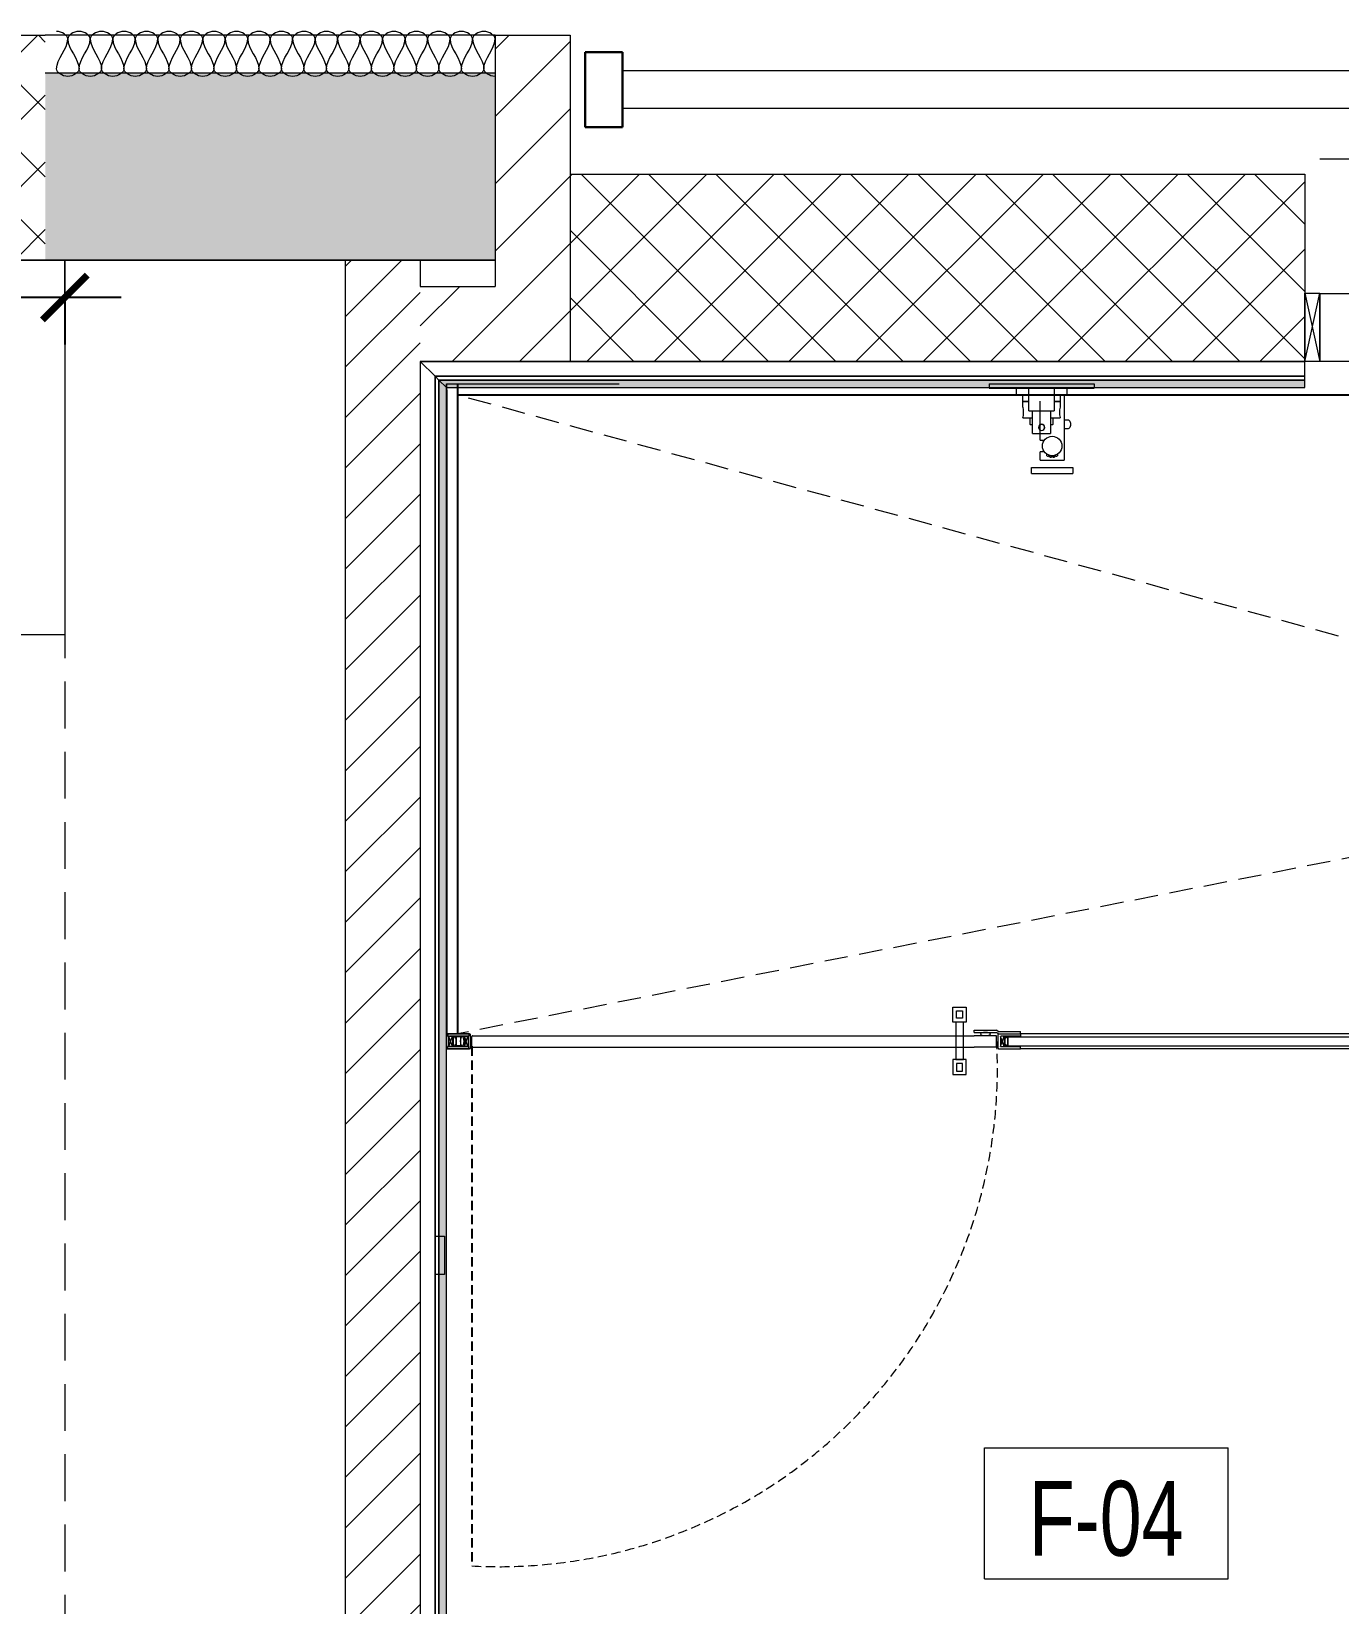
# Model space of a CAD drawing. Header units: millimetres. Extents: x -18512 to 101824, y -95768 to 52898.
# Drawn here: x 59490 to 61233, y -52415 to -50317 of the extents above; entities that cross this region are included whole.
import ezdxf

# ---------------------------------------------------------------- set-up
doc = ezdxf.new("R2010")
doc.units = ezdxf.units.MM
doc.header["$LTSCALE"] = 25
doc.header["$PDMODE"] = 3
doc.linetypes.add('DASHED', pattern=[0.75, 0.5, -0.25])
doc.linetypes.add('HIDDEN', pattern=[0.375, 0.25, -0.125])
doc.layers.get('0').update_dxf_attribs({"color": 254, "lineweight": 0})
doc.layers.get('Defpoints').update_dxf_attribs({"lineweight": 0})
for name, color, linetype, lineweight in [('027 Sanitry Ware', 1, 'Continuous', 0), ('_FW_FUR_FIXED', 62, 'Continuous', 0), ('_FW_FUR_LOOSE', 132, 'Continuous', 0), ('A-AREA-IDEN', 2, 'Continuous', 9), ('A-DETL-INSL', 8, 'Continuous', 9), ('A-GLAZ', 6, 'Continuous', 9), ('A-GLAZ-CWMG', 51, 'Continuous', 9), ('A-WOODEN DOOR FRAM', 9, 'Continuous', 9), ('A200-1 Fine Outline', 8, 'Continuous', 9), ('A300-2 Openings', 4, 'Continuous', 15), ('I-FLR-TILE', 253, 'Continuous', 9), ('I-WALL', 2, 'Continuous', 9), ('S-COLS', 6, 'Continuous', 9), ('X2$0$I-WALL', 2, 'Continuous', 18)]:
    doc.layers.add(name, color=color, linetype=linetype, lineweight=lineweight)
for name, color, linetype in [('1_Wall finish', 2, 'Continuous'), ('4_Sanitaryware', 1, 'Continuous'), ('AR WALL HATCH', 8, 'Continuous'), ('Detail - interior', 9, 'Continuous'), ('HAT', 8, 'Continuous')]:
    doc.layers.add(name, color=color, linetype=linetype)
doc.styles.add('Arial Narrow_4', font='fi_9001f.ttf', dxfattribs={"width": 0.75, "height": 147.492401})
doc.styles.add('FW_Calibri', font='calibri.ttf')
doc.dimstyles.new('1-50', dxfattribs={"dimscale": 50, "dimtxt": 2, "dimasz": 1.2, "dimexe": 1.25, "dimexo": 0.625, "dimtad": 1, "dimdec": 0, "dimtxsty": 'FW_Calibri', "dimblk": 'ARCHTICK', "dimcen": 2.5, "dimdle": 1.5, "dimadec": 0, "dimazin": 0, "dimtfac": 1, "dimtdec": 0, "dimtmove": 0, "dimatfit": 3, "dimfxl": 6, "dimfxlon": 1, "dimarcsym": 0})
pattern_1 = [(37.5, (59229.075, -102497.3092), (-0.16000313, 4.89413237), [0, -3.8608, 0, -4.318, 0, -4.1275]), (7.5, (59229.075, -102497.309), (4.4952328, 7.168251), [0, -2.0828, 0, -3.4798, 0, -1.3335]), (327.5, (59225.951, -102497.3092), (7.9099237, 0.01437185), [0, -1.27, 0, -4.572, 0, -5.969]), (317.5, (59225.951, -102497.309), (7.6355645, 2.2292932), [0, -0.635, 0, -2.9972, 0, -3.429])]
pattern_2 = [(45, (59229.075, -102497.31), (-44.90128, 44.90128), []), (135, (59229.075, -102497.31), (-44.90128, -44.90128), [])]
pattern_3 = [(45, (59229.075, -102497.31), (-44.90128, 44.90128), [])]

# ---------------------------------------------------------------- blocks, each defined once
blk = doc.blocks.new('FGTH')
at = {"layer": '027 Sanitry Ware', "linetype": 'Continuous'}
for p, q in [((30542.7, 8929.3), (30542.7, 8789.3)), ((30542.7, 8929.3), (30548.7, 8929.3)), ((30548.7, 8929.3), (30548.7, 8789.3)), ((30557.7, 8892.8), (30548.7, 8892.8)), ((30578.7, 8876.3), (30548.7, 8876.3)), ((30557.7, 8876.3), (30557.7, 8892.8)), ((30565.7, 8884.3), (30557.7, 8884.3)), ((30565.7, 8884.3), (30565.7, 8876.3)), ((30566.2, 8882.3), (30565.7, 8882.3)), ((30566.2, 8884.3), (30566.2, 8876.3)), ((30573.9, 8884.3), (30566.2, 8884.3)), ((30578.7, 8876.3), (30578.7, 8842.3)), ((30588.2, 8884.3), (30587.5, 8884.3)), ((30588.2, 8884.3), (30588.2, 8871.3)), ((30578.9, 8868.3), (30578.7, 8868.3)), ((30578.9, 8871.3), (30578.9, 8847.3)), ((30608.9, 8871.3), (30578.9, 8871.3)), ((30596.8, 8874.3), (30588.2, 8874.3)), ((30596.8, 8874.3), (30596.8, 8871.3)), ((30597.3, 8871.3), (30597.3, 8873.9)), ((30608.9, 8871.3), (30608.9, 8847.3)), ((30548.7, 8842.3), (30578.7, 8842.3)), ((30557.7, 8825.8), (30557.7, 8842.3)), ((30557.7, 8834.3), (30565.7, 8834.3)), ((30565.7, 8842.3), (30565.7, 8834.3)), ((30565.7, 8836.3), (30566.2, 8836.3)), ((30566.2, 8842.3), (30566.2, 8834.3)), ((30566.2, 8834.3), (30573.9, 8834.3)), ((30578.7, 8850.3), (30578.9, 8850.3)), ((30578.9, 8847.3), (30608.9, 8847.3)), ((30587.5, 8834.3), (30588.2, 8834.3)), ((30588.2, 8847.3), (30588.2, 8834.3)), ((30588.2, 8844.3), (30596.8, 8844.3)), ((30596.8, 8847.3), (30596.8, 8844.3)), ((30597.3, 8844.7), (30597.3, 8847.3)), ((30548.7, 8825.8), (30557.7, 8825.8)), ((30542.7, 8789.3), (30548.7, 8789.3))]:
    blk.add_line(p, q, dxfattribs=at)
for radius in [4.15, 4]:
    blk.add_circle((30600.9, 8859.3), radius, dxfattribs=at)
for centre, radius, start, end in [((30580.7, 8919.5), 35.8, 259.0897, 280.9103), ((30596.8, 8873.8), 0.5, 14.8036, 90), ((30541.9, 8859.3), 57.3, 12.0993, 14.8036), ((30580.7, 8799.1), 35.8, 79.0897, 100.9103), ((30596.8, 8844.8), 0.5, 270, 345.1964), ((30541.9, 8859.3), 57.3, 345.1964, 347.9007)]:
    blk.add_arc(centre, radius, start, end, dxfattribs=at)
blk = doc.blocks.new('Aluminum_Exterior_Window_-_1_wide_x_2_high_3888 - NAGA- GW01-9144456-FIRST FLOOR PLAN')
at = {"layer": 'A-GLAZ', "lineweight": 9}
for p, q in [((-1331.6, 72.8), (-1371.6, 72.8)), ((-1371.6, 72.8), (-1371.6, -18)), ((-1291.6, 72.8), (-1331.6, 72.8)), ((-1331.6, 72.8), (-1331.6, 32.8)), ((-1331.6, -18), (-1331.6, 72.8)), ((-1291.6, 32.8), (-1291.6, 72.8)), ((-851.6, 72.8), (-1291.6, 72.8)), ((-851.6, 72.8), (-851.6, 32.8)), ((-811.6, 72.8), (-851.6, 72.8)), ((-811.6, 32.8), (-811.6, 72.8)), ((-771.6, 72.8), (-811.6, 72.8)), ((-811.6, 72.8), (-811.6, -18)), ((-771.6, -18), (-771.6, 72.8)), ((-851.6, 57), (-1291.6, 57)), ((-1291.6, 57), (-1291.6, 47)), ((-1291.6, 47), (-851.6, 47)), ((-851.6, 47), (-851.6, 57)), ((-1331.6, 32.8), (-1291.6, 32.8)), ((-811.6, 22), (-1331.6, 22)), ((-1291.6, 32.8), (-851.6, 32.8)), ((-851.6, 32.8), (-811.6, 32.8)), ((-1371.6, -18), (-1331.6, -18)), ((-1331.6, -18), (-1331.6, -27.2)), ((-811.6, -18), (-771.6, -18)), ((-811.6, -27.2), (-811.6, -18)), ((-1331.6, -27.2), (-811.6, -27.2))]:
    blk.add_line(p, q, dxfattribs=at)
blk = doc.blocks.new('Rectangular Mullion - 50 x 100mm WOOD-6611278-FIRST FLOOR PLAN')
at = {"layer": 'A-GLAZ-CWMG', "lineweight": 30}
for p, q in [((-50, 50), (0, 50)), ((-50, -50), (-50, 50)), ((0, 50), (0, -50)), ((0, -50), (-50, -50))]:
    blk.add_line(p, q, dxfattribs=at)
blk = doc.blocks.new('Rectangular Mullion - 50 x 50 wood-8689807-FIRST FLOOR PLAN')
at = {"layer": 'A-GLAZ-CWMG'}
for p, q in [((1049.1, -23991.7), (2529.1, -23991.7)), ((2529.1, -24041.7), (1049.1, -24041.7))]:
    blk.add_line(p, q, dxfattribs=at)
blk = doc.blocks.new('M_NAGA Room Tag - Room Tag-1756429-FIRST FLOOR PLAN')
at = {"layer": 'A-AREA-IDEN'}
for p, q in [((-3.25, 1.75), (-3.25, -1.75)), ((-3.25, 1.75), (3.25, 1.75)), ((3.25, 1.75), (3.25, -1.75)), ((-3.25, -1.75), (3.25, -1.75))]:
    blk.add_line(p, q, dxfattribs=at)
blk = doc.blocks.new('_ArchTick')
at = {"color": 0, "linetype": 'ByBlock', "const_width": 0.15}
blk.add_lwpolyline([(-0.5, -0.5), (0.5, 0.5)], dxfattribs=at)
blk = doc.blocks.new('*D454')
at = {"layer": 'Defpoints', "color": 0, "transparency": 16777216}
for p in [(59008.1, -50672.4), (59534.2, -50672.4), (59534.2, -50672.4)]:
    blk.add_point(p, dxfattribs=at)
at = {"layer": 'I-WALL', "color": 0, "lineweight": -2, "transparency": 16777216}
for p, q in [((58933.1, -50672.4), (59127.2, -50672.4)), ((59008.1, -50672.4), (59008.1, -50734.9)), ((59609.2, -50672.4), (59415.2, -50672.4)), ((59534.2, -50672.4), (59534.2, -50734.9))]:
    blk.add_line(p, q, dxfattribs=at)
at = {"layer": 'I-WALL', "color": 0, "lineweight": -2, "transparency": 16777216, "xscale": 59.99999999999995, "yscale": 59.99999999999995, "zscale": 59.99999999999995, "rotation": 180}
blk.add_blockref('_ArchTick', (59008.1, -50672.4), dxfattribs=at)
at = {"layer": 'I-WALL', "color": 0, "lineweight": -2, "transparency": 16777216, "xscale": 59.99999999999995, "yscale": 59.99999999999995, "zscale": 59.99999999999995}
blk.add_blockref('_ArchTick', (59534.2, -50672.4), dxfattribs=at)
at = {"layer": 'I-WALL', "color": 0, "transparency": 16777216, "insert": (59271.2, -50672.4), "char_height": 100, "attachment_point": 5, "style": 'FW_Calibri'}
blk.add_mtext('526', dxfattribs=at)

msp = doc.modelspace()

# ---------------------------------------------------------------- hatches: boundary and pattern name
at = {"layer": 'AR WALL HATCH', "lineweight": 5}
h = msp.add_hatch(dxfattribs=at)
h.set_pattern_fill('ANSI37', color=256, scale=20, style=0)
h.set_pattern_definition(pattern_2)
h.paths.add_polyline_path([(59508.1, -50322.4), (59508.1, -50358.7), (59508.1, -50372.4), (59508.1, -50622.4), (56268.1, -50622.4), (56268.1, -50372.4), (56268.1, -50352.4), (56268.1, -50322.4), (59505.4, -50322.4)])
h = msp.add_hatch(dxfattribs=at)
h.set_pattern_fill('ANSI31', color=256, scale=20, style=0)
h.set_pattern_definition(pattern_3)
h.paths.add_polyline_path([(60208.1, -50322.4), (60208.1, -50757.6), (60108.1, -50757.6), (60108.1, -50322.4), (60129.1, -50322.4)], flags=0)
h = msp.add_hatch(dxfattribs=at)
h.set_pattern_fill('ANSI37', color=256, scale=20, style=0)
h.set_pattern_definition(pattern_2)
h.paths.add_polyline_path([(61828.1, -50757.6), (61828.1, -50507.6), (61928.1, -50507.6), (61928.1, -50622.4), (62282.4, -50622.4), (62282.4, -50757.6), (62199.5, -50757.6), (62150.9, -50757.6)])
h.paths.add_polyline_path([(61188.1, -50507.6), (61188.1, -50757.6), (60208.1, -50757.6), (60208.1, -50507.6)])
h = msp.add_hatch(dxfattribs=at)
h.set_pattern_fill('ANSI31', color=256, scale=15, style=0)
h.set_pattern_definition([(45, (59229.075, -102497.31), (-33.67596, 33.67596), [])])
h.paths.add_polyline_path([(59908.1, -50622.4), (60008.1, -50622.4), (60008.1, -53597.4), (59908.1, -53597.4), (59908.1, -50642.4)], flags=0)
at = {"layer": 'HAT'}
h = msp.add_hatch(dxfattribs=at)
h.set_pattern_fill('AR-SAND', color=256, scale=0.1, style=0)
h.set_pattern_definition(pattern_1)
h.paths.add_polyline_path([(61188.1, -50782.6), (60033.1, -50782.6), (60043.1, -50792.6), (61188.1, -50792.6)])
h = msp.add_hatch(dxfattribs=at)
h.set_pattern_fill('AR-SAND', color=256, scale=0.1, style=0)
h.set_pattern_definition(pattern_1)
h.paths.add_polyline_path([(60033.1, -50782.6), (60033.1, -53472.4), (60043.1, -53462.4), (60043.1, -50792.6)])
at = {"layer": 'I-WALL'}
h = msp.add_hatch(dxfattribs=at)
h.set_pattern_fill('ANSI31', color=256, scale=20, style=0)
h.set_pattern_definition(pattern_3)
h.paths.add_polyline_path([(60108.1, -50657.6), (60108.1, -50757.6), (60008.1, -50757.6), (60008.1, -50657.6), (60028.1, -50657.6)], flags=0)
at = {"layer": 'S-COLS'}
msp.add_hatch(color=252, dxfattribs=at).paths.add_polyline_path([(60108.1, -50372.4), (60108.1, -50622.4), (59508.1, -50622.4), (59508.1, -50372.4), (59641, -50372.4)], flags=0)

# ---------------------------------------------------------------- linework, layer by layer
at = {"color": 252, "lineweight": 5}
for p, q in [((60028.1, -51925.2), (60040.8, -51925.2)), ((60040.8, -51925.2), (60040.8, -51976)), ((60040.8, -51976), (60028.1, -51976))]:
    msp.add_line(p, q, dxfattribs=at)
at = {"layer": '027 Sanitry Ware', "linetype": 'Continuous'}
for p, q in [((60835.2, -50862.9, 0), (60835.2, -50810.6, 0)), ((60867.2, -50802.6, 0), (60867.2, -50889.6, 0)), ((60867.2, -50835.6, 0), (60872.6, -50835.6, 0)), ((60872.6, -50847.6, 0), (60867.2, -50847.6, 0)), ((60835.2, -50862.9, 0), (60840.8, -50862.9, 0)), ((60840.8, -50878.4, 0), (60835.2, -50878.4, 0)), ((60835.2, -50889.6, 0), (60835.2, -50878.4, 0)), ((60835.2, -50889.6, 0), (60867.2, -50889.6, 0)), ((60844, -50883.6, 0), (60844, -50881.4, 0)), ((60846.5, -50882.7, 0), (60846.5, -50884.6, 0)), ((60848, -50885.1, 0), (60848, -50883.2, 0)), ((60850.5, -50883.6, 0), (60850.5, -50885.4, 0)), ((60850.8, -50883.6, 0), (60850.8, -50883.7, 0)), ((60850.9, -50883.6, 0), (60850.8, -50883.6, 0)), ((60850.8, -50883.7, 0), (60850.8, -50883.6, 0)), ((60850.8, -50883.7, 0), (60850.8, -50883.7, 0)), ((60850.9, -50883.6, 0), (60850.9, -50883.7, 0)), ((60851.3, -50883.7, 0), (60850.9, -50883.7, 0)), ((60851.1, -50883.7, 0), (60851, -50883.7, 0)), ((60851.3, -50883.6, 0), (60851.3, -50883.7, 0)), ((60852, -50885.4, 0), (60852, -50883.6, 0)), ((60852.8, -50883.6, 0), (60852.4, -50883.6, 0)), ((60854.5, -50883.2, 0), (60854.5, -50885.1, 0)), ((60854.5, -50883.2, 0), (60854.5, -50883.3, 0)), ((60856, -50884.6, 0), (60856, -50882.7, 0)), ((60858.5, -50881.4, 0), (60858.5, -50883.6, 0)), ((60823.7, -50899.3, 0), (60878.7, -50899.3, 0)), ((60823.7, -50907.3, 0), (60823.7, -50899.3, 0)), ((60823.7, -50907.3, 0), (60878.7, -50907.3, 0)), ((60878.7, -50899.3, 0), (60878.7, -50907.3, 0))]:
    msp.add_line(p, q, dxfattribs=at)
at = {"layer": '027 Sanitry Ware'}
for p, q in [((60718.6, -51619.5, 0), (60736.6, -51619.5, 0)), ((60718.6, -51639.3, 0), (60718.6, -51619.5, 0)), ((60736.6, -51619.5, 0), (60736.6, -51639.3, 0))]:
    msp.add_line(p, q, dxfattribs=at)
at = {"layer": '027 Sanitry Ware', "lineweight": 0}
for p, q in [((60723.7, -51624.5, 0), (60731.6, -51624.5, 0)), ((60723.7, -51634.2, 0), (60723.7, -51624.5, 0)), ((60731.6, -51624.5, 0), (60731.6, -51634.2, 0)), ((60736.6, -51639.3, 0), (60718.6, -51639.3, 0)), ((60732.9, -51639.3, 0), (60722.8, -51639.3, 0)), ((60722.8, -51639.3, 0), (60722.8, -51689.1, 0)), ((60731.6, -51634.2, 0), (60723.7, -51634.2, 0)), ((60732.9, -51689.1, 0), (60732.9, -51639.3, 0)), ((60736.6, -51689.1, 0), (60718.6, -51689.1, 0)), ((60718.6, -51689.1, 0), (60718.6, -51709.5, 0)), ((60722.8, -51689.1, 0), (60732.9, -51689.1, 0)), ((60736.6, -51709.5, 0), (60736.6, -51689.1, 0)), ((60718.6, -51709.5, 0), (60736.6, -51709.5, 0)), ((60731.6, -51694.7, 0), (60723.7, -51694.7, 0)), ((60723.7, -51694.7, 0), (60723.7, -51704.8, 0)), ((60723.7, -51704.8, 0), (60731.6, -51704.8, 0)), ((60731.6, -51704.8, 0), (60731.6, -51694.7, 0))]:
    msp.add_line(p, q, dxfattribs=at)
at = {"layer": '027 Sanitry Ware', "linetype": 'Continuous'}
msp.add_circle((60851.2, -50870.6, 0), 13, dxfattribs=at)
for centre, radius, start, end in [((60852, -50865.9, 0), 19.5, 245.5679, 253.4324), ((60844.2, -50883.6, 0), 0.2, 180.0716, 241.6211), ((60851.2, -50870.6, 0), 15, 241.5547, 250.4598), ((60846.3, -50884.6, 0), 0.2, 250.4603, 360), ((60851.2, -50870.6, 0), 13, 248.6412, 255.5759), ((60848.2, -50885.1, 0), 0.2, 180.0285, 258.1364), ((60851.2, -50870.6, 0), 15, 258.1082, 266.3197), ((60850.3, -50885.4, 0), 0.2, 266.3197, 360), ((60852.2, -50885.4, 0), 0.2, 179.0022, 273.6804), ((60851.2, -50870.6, 0), 15, 273.6808, 281.893), ((60854.3, -50885.1, 0), 0.2, 281.9871, 359.946), ((60850.4, -50865.9, 0), 19.5, 286.5677, 294.4318), ((60856.2, -50884.6, 0), 0.195, 178.2807, 280.906), ((60851.2, -50870.6, 0), 15, 289.5399, 298.4437), ((60858.3, -50883.6, 0), 0.186, 307.9729, 1.4991)]:
    msp.add_arc(centre, radius, start, end, dxfattribs=at)
at = {"layer": '027 Sanitry Ware', "linetype": 'Continuous', "extrusion": (0, 0, -1)}
msp.add_ellipse((60872.6, -50841.6, 0), major_axis=(0, 6), ratio=0.5, start_param=0, end_param=3.141593, dxfattribs=at)
at = {"layer": '027 Sanitry Ware', "linetype": 'Continuous'}
for points, degree in [([(60847.9, -50883.2, 0), (60847.9, -50883.2, 0), (60847.9, -50883.2, 0), (60847.9, -50883.2, 0)], 3), ([(60852, -50883.6, 0), (60851.6, -50883.7, 0), (60851.3, -50883.7, 0)], 2), ([(60856, -50882.8, 0), (60855.1, -50883.1, 0), (60854.1, -50883.3, 0)], 2)]:
    msp.add_open_spline(points, degree=degree, dxfattribs=at)
for points, knots in [([(60849.3, -50885.3, 0), (60849.2, -50885.3, 0), (60849.1, -50885.3, 0), (60849, -50885.3, 0), (60848.9, -50885.2, 0), (60848.8, -50885.2, 0), (60848.6, -50885.2, 0), (60848.5, -50885.2, 0), (60848.4, -50885.2, 0), (60848.3, -50885.2, 0), (60848.2, -50885.1, 0), (60848.1, -50885.1, 0), (60848.1, -50885.1, 0), (60848, -50885.1, 0), (60848, -50885.1, 0), (60848, -50885.1, 0), (60848, -50885.1, 0), (60848, -50885.1, 0), (60848, -50885.1, 0)], [0, 0, 0, 0, 0.0263859, 0.0263859, 0.0263859, 0.0805443, 0.0805443, 0.0805443, 0.1351276, 0.1351276, 0.1351276, 0.1895916, 0.1895916, 0.1895916, 0.2432269, 0.2432269, 0.2432269, 0.253724, 0.253724, 0.253724, 0.253724]), ([(60850.5, -50885.4, 0), (60850.5, -50885.4, 0), (60850.5, -50885.4, 0), (60850.5, -50885.4, 0), (60850.5, -50885.4, 0), (60850.4, -50885.4, 0), (60850.4, -50885.4, 0), (60850.3, -50885.4, 0), (60850.3, -50885.4, 0), (60850.2, -50885.4, 0), (60850.1, -50885.4, 0), (60850, -50885.4, 0), (60849.9, -50885.3, 0), (60849.7, -50885.3, 0), (60849.6, -50885.3, 0), (60849.5, -50885.3, 0), (60849.4, -50885.3, 0), (60849.3, -50885.3, 0), (60849.3, -50885.3, 0)], [0.7539405, 0.7539405, 0.7539405, 0.7539405, 0.7594173, 0.7594173, 0.7594173, 0.8128391, 0.8128391, 0.8128391, 0.8662498, 0.8662498, 0.8662498, 0.9196423, 0.9196423, 0.9196423, 0.9730805, 0.9730805, 0.9730805, 1, 1, 1, 1]), ([(60853.2, -50885.3, 0), (60853.2, -50885.3, 0), (60853.1, -50885.3, 0), (60853.1, -50885.3, 0), (60853, -50885.3, 0), (60852.8, -50885.3, 0), (60852.7, -50885.3, 0), (60852.6, -50885.3, 0), (60852.4, -50885.4, 0), (60852.3, -50885.4, 0), (60852.2, -50885.4, 0), (60852.2, -50885.4, 0), (60852.1, -50885.4, 0), (60852, -50885.4, 0), (60852, -50885.4, 0), (60852, -50885.4, 0), (60852, -50885.4, 0), (60852, -50885.4, 0), (60852, -50885.4, 0)], [0, 0, 0, 0, 0.0120906, 0.0120906, 0.0120906, 0.0665081, 0.0665081, 0.0665081, 0.120446, 0.120446, 0.120446, 0.1740239, 0.1740239, 0.1740239, 0.2274634, 0.2274634, 0.2274634, 0.2460592, 0.2460592, 0.2460592, 0.2460592]), ([(60854.5, -50885.1, 0), (60854.5, -50885.1, 0), (60854.5, -50885.1, 0), (60854.4, -50885.1, 0), (60854.4, -50885.1, 0), (60854.3, -50885.1, 0), (60854.2, -50885.1, 0), (60854.1, -50885.2, 0), (60854, -50885.2, 0), (60853.9, -50885.2, 0), (60853.8, -50885.2, 0), (60853.7, -50885.2, 0), (60853.5, -50885.2, 0), (60853.4, -50885.3, 0), (60853.3, -50885.3, 0), (60853.2, -50885.3, 0)], [0.7463446, 0.7463446, 0.7463446, 0.7463446, 0.7981014, 0.7981014, 0.7981014, 0.8505191, 0.8505191, 0.8505191, 0.9036629, 0.9036629, 0.9036629, 0.9577692, 0.9577692, 0.9577692, 1, 1, 1, 1])]:
    msp.add_open_spline(points, degree=3, knots=knots, dxfattribs=at)
at = {"layer": '1_Wall finish'}
for p, q in [((60058.2, -50787.6, 0), (60058.2, -51655.1, 0)), ((60043.1, -50795.6, 0), (60043.2, -51655.1, 0))]:
    msp.add_line(p, q, dxfattribs=at)
at = {"layer": '1_Wall finish', "color": 2}
msp.add_line((61865.9, -50802.6, 0), (60058.2, -50802.6, 0), dxfattribs=at)
at = {"layer": '4_Sanitaryware', "color": 1, "linetype": 'HIDDEN', "lineweight": 0, "ltscale": 5, "elevation": 0}
for points in [[(61866, -51297.6), (60058.2, -50802.6)], [(61866, -51297.6), (60058.1, -51655.1)]]:
    msp.add_lwpolyline(points, dxfattribs=at)
at = {"layer": '_FW_FUR_FIXED', "color": 9, "linetype": 'DASHED', "ltscale": 5}
msp.add_lwpolyline([(56542.1, -50622.4), (59534.2, -50622.4), (59534.2, -53222.4), (56542.1, -53222.4)], close=True, dxfattribs=at)
at = {"layer": '_FW_FUR_LOOSE'}
for points in [[(59534.2, -50672.4), (59534.2, -50622.4), (56542.1, -50622.4), (56542.1, -50672.4)], [(59008.1, -51122.4), (59008.1, -50672.4), (59534.2, -50672.4), (59534.2, -51122.4)]]:
    msp.add_lwpolyline(points, close=True, dxfattribs=at)
at = {"layer": 'A-DETL-INSL', "color": 1}
msp.add_lwpolyline([(60108.1, -50322.4), (59508.1, -50322.4)], dxfattribs=at)
at = {"layer": 'A-DETL-INSL'}
for points in [[(59538.1, -50327.4), (59538.1, -50322.6), (59530.2, -50317.4), (59523.1, -50317.4)], [(59523.1, -50367.4), (59523.1, -50353.6), (59538.1, -50341.1), (59538.1, -50327.4)], [(59568.1, -50327.4), (59568.1, -50322.6), (59553.1, -50312.1), (59538.1, -50322.6), (59538.1, -50327.4)], [(59538.1, -50327.4), (59538.1, -50341.1), (59553.1, -50353.6), (59553.1, -50367.4)], [(59553.1, -50367.4), (59553.1, -50353.6), (59568.1, -50341.1), (59568.1, -50327.4)], [(59598.1, -50327.4), (59598.1, -50322.6), (59583.1, -50312.1), (59568.1, -50322.6), (59568.1, -50327.4)], [(59568.1, -50327.4), (59568.1, -50341.1), (59583.1, -50353.6), (59583.1, -50367.4)], [(59583.1, -50367.4), (59583.1, -50353.6), (59598.1, -50341.1), (59598.1, -50327.4)], [(59628.1, -50327.4), (59628.1, -50322.6), (59613.1, -50312.1), (59598.1, -50322.6), (59598.1, -50327.4)], [(59598.1, -50327.4), (59598.1, -50341.1), (59613.1, -50353.6), (59613.1, -50367.4)], [(59613.1, -50367.4), (59613.1, -50353.6), (59628.1, -50341.1), (59628.1, -50327.4)], [(59658.1, -50327.4), (59658.1, -50322.6), (59643.1, -50312.1), (59628.1, -50322.6), (59628.1, -50327.4)], [(59628.1, -50327.4), (59628.1, -50341.1), (59643.1, -50353.6), (59643.1, -50367.4)], [(59643.1, -50367.4), (59643.1, -50353.6), (59658.1, -50341.1), (59658.1, -50327.4)], [(59688.1, -50327.4), (59688.1, -50322.6), (59673.1, -50312.1), (59658.1, -50322.6), (59658.1, -50327.4)], [(59658.1, -50327.4), (59658.1, -50341.1), (59673.1, -50353.6), (59673.1, -50367.4)], [(59673.1, -50367.4), (59673.1, -50353.6), (59688.1, -50341.1), (59688.1, -50327.4)], [(59718.1, -50327.4), (59718.1, -50322.6), (59703.1, -50312.1), (59688.1, -50322.6), (59688.1, -50327.4)], [(59688.1, -50327.4), (59688.1, -50341.1), (59703.1, -50353.6), (59703.1, -50367.4)], [(59703.1, -50367.4), (59703.1, -50353.6), (59718.1, -50341.1), (59718.1, -50327.4)], [(59748.1, -50327.4), (59748.1, -50322.6), (59733.1, -50312.1), (59718.1, -50322.6), (59718.1, -50327.4)], [(59718.1, -50327.4), (59718.1, -50341.1), (59733.1, -50353.6), (59733.1, -50367.4)], [(59733.1, -50367.4), (59733.1, -50353.6), (59748.1, -50341.1), (59748.1, -50327.4)], [(59778.1, -50327.4), (59778.1, -50322.6), (59763.1, -50312.1), (59748.1, -50322.6), (59748.1, -50327.4)], [(59748.1, -50327.4), (59748.1, -50341.1), (59763.1, -50353.6), (59763.1, -50367.4)], [(59763.1, -50367.4), (59763.1, -50353.6), (59778.1, -50341.1), (59778.1, -50327.4)], [(59808.1, -50327.4), (59808.1, -50322.6), (59793.1, -50312.1), (59778.1, -50322.6), (59778.1, -50327.4)], [(59778.1, -50327.4), (59778.1, -50341.1), (59793.1, -50353.6), (59793.1, -50367.4)], [(59793.1, -50367.4), (59793.1, -50353.6), (59808.1, -50341.1), (59808.1, -50327.4)], [(59838.1, -50327.4), (59838.1, -50322.6), (59823.1, -50312.1), (59808.1, -50322.6), (59808.1, -50327.4)], [(59808.1, -50327.4), (59808.1, -50341.1), (59823.1, -50353.6), (59823.1, -50367.4)], [(59823.1, -50367.4), (59823.1, -50353.6), (59838.1, -50341.1), (59838.1, -50327.4)], [(59868.1, -50327.4), (59868.1, -50322.6), (59853.1, -50312.1), (59838.1, -50322.6), (59838.1, -50327.4)], [(59838.1, -50327.4), (59838.1, -50341.1), (59853.1, -50353.6), (59853.1, -50367.4)], [(59853.1, -50367.4), (59853.1, -50353.6), (59868.1, -50341.1), (59868.1, -50327.4)], [(59898.1, -50327.4), (59898.1, -50322.6), (59883.1, -50312.1), (59868.1, -50322.6), (59868.1, -50327.4)], [(59868.1, -50327.4), (59868.1, -50341.1), (59883.1, -50353.6), (59883.1, -50367.4)], [(59883.1, -50367.4), (59883.1, -50353.6), (59898.1, -50341.1), (59898.1, -50327.4)], [(59928.1, -50327.4), (59928.1, -50322.6), (59913.1, -50312.1), (59898.1, -50322.6), (59898.1, -50327.4)], [(59898.1, -50327.4), (59898.1, -50341.1), (59913.1, -50353.6), (59913.1, -50367.4)], [(59913.1, -50367.4), (59913.1, -50353.6), (59928.1, -50341.1), (59928.1, -50327.4)], [(59958.1, -50327.4), (59958.1, -50322.6), (59943.1, -50312.1), (59928.1, -50322.6), (59928.1, -50327.4)], [(59928.1, -50327.4), (59928.1, -50341.1), (59943.1, -50353.6), (59943.1, -50367.4)], [(59943.1, -50367.4), (59943.1, -50353.6), (59958.1, -50341.1), (59958.1, -50327.4)], [(59988.1, -50327.4), (59988.1, -50322.6), (59973.1, -50312.1), (59958.1, -50322.6), (59958.1, -50327.4)], [(59958.1, -50327.4), (59958.1, -50341.1), (59973.1, -50353.6), (59973.1, -50367.4)], [(59973.1, -50367.4), (59973.1, -50353.6), (59988.1, -50341.1), (59988.1, -50327.4)], [(60018.1, -50327.4), (60018.1, -50322.6), (60003.1, -50312.1), (59988.1, -50322.6), (59988.1, -50327.4)], [(59988.1, -50327.4), (59988.1, -50341.1), (60003.1, -50353.6), (60003.1, -50367.4)], [(60003.1, -50367.4), (60003.1, -50353.6), (60018.1, -50341.1), (60018.1, -50327.4)], [(60048.1, -50327.4), (60048.1, -50322.6), (60033.1, -50312.1), (60018.1, -50322.6), (60018.1, -50327.4)], [(60018.1, -50327.4), (60018.1, -50341.1), (60033.1, -50353.6), (60033.1, -50367.4)], [(60033.1, -50367.4), (60033.1, -50353.6), (60048.1, -50341.1), (60048.1, -50327.4)], [(60078.1, -50327.4), (60078.1, -50322.6), (60063.1, -50312.1), (60048.1, -50322.6), (60048.1, -50327.4)], [(60048.1, -50327.4), (60048.1, -50341.1), (60063.1, -50353.6), (60063.1, -50367.4)], [(60063.1, -50367.4), (60063.1, -50353.6), (60078.1, -50341.1), (60078.1, -50327.4)], [(60108.1, -50327.4), (60108.1, -50322.6), (60093.1, -50312.1), (60078.1, -50322.6), (60078.1, -50327.4)], [(60078.1, -50327.4), (60078.1, -50341.1), (60093.1, -50353.6), (60093.1, -50367.4)], [(60093.1, -50367.4), (60093.1, -50353.6), (60108.1, -50341.1), (60108.1, -50327.4)], [(59553.1, -50367.4), (59553.1, -50372.1), (59538.1, -50382.6), (59523.1, -50372.1), (59523.1, -50367.4)], [(59583.1, -50367.4), (59583.1, -50372.1), (59568.1, -50382.6), (59553.1, -50372.1), (59553.1, -50367.4)], [(59613.1, -50367.4), (59613.1, -50372.1), (59598.1, -50382.6), (59583.1, -50372.1), (59583.1, -50367.4)], [(59643.1, -50367.4), (59643.1, -50372.1), (59628.1, -50382.6), (59613.1, -50372.1), (59613.1, -50367.4)], [(59673.1, -50367.4), (59673.1, -50372.1), (59658.1, -50382.6), (59643.1, -50372.1), (59643.1, -50367.4)], [(59703.1, -50367.4), (59703.1, -50372.1), (59688.1, -50382.6), (59673.1, -50372.1), (59673.1, -50367.4)], [(59733.1, -50367.4), (59733.1, -50372.1), (59718.1, -50382.6), (59703.1, -50372.1), (59703.1, -50367.4)], [(59763.1, -50367.4), (59763.1, -50372.1), (59748.1, -50382.6), (59733.1, -50372.1), (59733.1, -50367.4)], [(59793.1, -50367.4), (59793.1, -50372.1), (59778.1, -50382.6), (59763.1, -50372.1), (59763.1, -50367.4)], [(59823.1, -50367.4), (59823.1, -50372.1), (59808.1, -50382.6), (59793.1, -50372.1), (59793.1, -50367.4)], [(59853.1, -50367.4), (59853.1, -50372.1), (59838.1, -50382.6), (59823.1, -50372.1), (59823.1, -50367.4)], [(59883.1, -50367.4), (59883.1, -50372.1), (59868.1, -50382.6), (59853.1, -50372.1), (59853.1, -50367.4)], [(59913.1, -50367.4), (59913.1, -50372.1), (59898.1, -50382.6), (59883.1, -50372.1), (59883.1, -50367.4)], [(59943.1, -50367.4), (59943.1, -50372.1), (59928.1, -50382.6), (59913.1, -50372.1), (59913.1, -50367.4)], [(59973.1, -50367.4), (59973.1, -50372.1), (59958.1, -50382.6), (59943.1, -50372.1), (59943.1, -50367.4)], [(60003.1, -50367.4), (60003.1, -50372.1), (59988.1, -50382.6), (59973.1, -50372.1), (59973.1, -50367.4)], [(60033.1, -50367.4), (60033.1, -50372.1), (60018.1, -50382.6), (60003.1, -50372.1), (60003.1, -50367.4)], [(60063.1, -50367.4), (60063.1, -50372.1), (60048.1, -50382.6), (60033.1, -50372.1), (60033.1, -50367.4)], [(60093.1, -50367.4), (60093.1, -50372.1), (60078.1, -50382.6), (60063.1, -50372.1), (60063.1, -50367.4)], [(60108.1, -50377.4), (60100.6, -50377.4), (60093.1, -50372.1), (60093.1, -50367.4)]]:
    msp.add_open_spline(points, degree=3, dxfattribs=at)
at = {"layer": 'A-WOODEN DOOR FRAM', "color": 252}
msp.add_lwpolyline([(61208.1, -50757.6), (61188.1, -50757.6), (61188.1, -50666.8), (61208.1, -50666.8)], close=True, dxfattribs=at)
for points in [[(61188.1, -50757.6), (61208.1, -50666.8)], [(61188.1, -50666.8), (61208.1, -50757.6)]]:
    msp.add_lwpolyline(points, dxfattribs=at)
at = {"layer": 'A200-1 Fine Outline', "lineweight": 0}
for p, q in [((60073.1, -51655.1, 0), (60045.2, -51655.1, 0)), ((61835.9, -51655.1, 0), (60809.2, -51655.1, 0)), ((60073.1, -51675.1, 0), (60045.2, -51675.1, 0)), ((61835.9, -51675.1, 0), (60809.2, -51675.1, 0))]:
    msp.add_line(p, q, dxfattribs=at)
at = {"layer": 'A300-2 Openings', "color": 2, "lineweight": 0}
for p, q in [((60747.2, -51650.1, 0), (60777.2, -51650.1, 0)), ((60747.2, -51653.1, 0), (60747.2, -51650.1, 0)), ((60779.2, -51652.1, 0), (60777.2, -51650.1, 0)), ((60043.1, -51655.1, 0), (60073.1, -51655.1, 0)), ((60043.1, -51674.1, 0), (60043.1, -51656.1, 0)), ((60074.2, -51655.1, 0), (60045.2, -51655.1, 0)), ((60045.2, -51655.1, 0), (60045.2, -51658.1, 0)), ((60045.2, -51658.1, 0), (60071.2, -51658.1, 0)), ((60067.2, -51672.1, 0), (60045.2, -51672.1, 0)), ((60045.2, -51675.1, 0), (60045.2, -51672.1, 0)), ((60046.1, -51659.1, 0), (60046.1, -51671.1, 0)), ((60073.1, -51658.1, 0), (60047.1, -51658.1, 0)), ((60047.1, -51672.1, 0), (60051.1, -51672.1, 0)), ((60051.1, -51658.1, 0), (60051.1, -51672.1, 0)), ((60051.1, -51672.1, 0), (60073.1, -51672.1, 0)), ((60062.2, -51659.1, 0), (60056.1, -51659.1, 0)), ((60056.1, -51659.1, 0), (60056.1, -51671.1, 0)), ((60062.2, -51671.1, 0), (60056.1, -51671.1, 0)), ((60062.2, -51659.1, 0), (60062.2, -51671.1, 0)), ((60067.2, -51658.1, 0), (60067.2, -51672.1, 0)), ((60071.2, -51672.1, 0), (60067.2, -51672.1, 0)), ((60072.2, -51659.1, 0), (60072.2, -51671.1, 0)), ((60073.1, -51655.1, 0), (60073.1, -51658.1, 0)), ((60073.1, -51675.1, 0), (60073.1, -51672.1, 0)), ((60075.2, -51674.1, 0), (60075.2, -51656.1, 0)), ((60077.2, -51671.6, 0), (60077.2, -51658.6, 0)), ((60078.2, -51657.6, 0), (60107.2, -51657.6, 0)), ((60078.2, -51672.6, 0), (60107.2, -51672.6, 0)), ((60107.2, -51657.6, 0), (60747.2, -51657.6, 0)), ((60107.2, -51672.6, 0), (60747.2, -51672.6, 0)), ((60747.2, -51653.1, 0), (60777.2, -51653.1, 0)), ((60776.2, -51657.6, 0), (60747.2, -51657.6, 0)), ((60776.2, -51672.6, 0), (60747.2, -51672.6, 0)), ((60779.2, -51655.1, 0), (60777.2, -51653.1, 0)), ((60777.2, -51671.6, 0), (60777.2, -51658.6, 0)), ((60779.2, -51652.1, 0), (60809.2, -51652.1, 0)), ((60779.2, -51655.1, 0), (60809.2, -51655.1, 0)), ((60779.2, -51674.1, 0), (60779.2, -51656.1, 0)), ((60782.2, -51659.1, 0), (60782.2, -51671.1, 0)), ((60809.2, -51658.1, 0), (60783.2, -51658.1, 0)), ((60783.2, -51672.1, 0), (60787.2, -51672.1, 0)), ((60787.2, -51658.1, 0), (60787.2, -51672.1, 0)), ((60787.2, -51672.1, 0), (60809.2, -51672.1, 0)), ((60792.2, -51659.1, 0), (61852.9, -51659.1, 0)), ((60792.2, -51659.1, 0), (60792.2, -51671.1, 0)), ((60792.2, -51671.1, 0), (61852.9, -51671.1, 0)), ((60809.2, -51655.1, 0), (60809.2, -51652.1, 0)), ((60809.2, -51655.1, 0), (60809.2, -51658.1, 0)), ((60809.2, -51675.1, 0), (60809.2, -51672.1, 0)), ((60044.1, -51675.1, 0), (60073.1, -51675.1, 0)), ((60074.2, -51675.1, 0), (60045.2, -51675.1, 0)), ((60780.2, -51675.1, 0), (60809.2, -51675.1, 0))]:
    msp.add_line(p, q, dxfattribs=at)
at = {"layer": 'A300-2 Openings', "color": 1, "lineweight": 0}
for p, q in [((60046.4, -51671.8, 0), (60051.1, -51658.1, 0)), ((60051.1, -51672.1, 0), (60046.4, -51658.4, 0)), ((60071.9, -51671.8, 0), (60067.2, -51658.1, 0)), ((60067.2, -51672.1, 0), (60071.9, -51658.4, 0)), ((60782.5, -51671.8, 0), (60787.2, -51658.1, 0)), ((60787.2, -51672.1, 0), (60782.5, -51658.4, 0))]:
    msp.add_line(p, q, dxfattribs=at)
at = {"layer": 'A300-2 Openings', "color": 2, "lineweight": 0}
for centre, start, end in [((60044.1, -51656.1, 0), 90, 179.9999), ((60047.1, -51659.1, 0), 90, 180), ((60047.1, -51671.1, 0), 180, 270), ((60071.2, -51659.1, 0), 0, 90), ((60071.2, -51671.1, 0), 270, 0), ((60074.2, -51656.1, 0), 0.0001, 90), ((60078.2, -51658.6, 0), 90, 179.9999), ((60078.2, -51671.6, 0), 179.9999, 270), ((60776.2, -51658.6, 0), 0.0001, 90), ((60776.2, -51671.6, 0), 270, 0.0001), ((60780.2, -51656.1, 0), 90, 179.9999), ((60783.2, -51659.1, 0), 90, 180), ((60783.2, -51671.1, 0), 180, 270), ((60044.1, -51674.1, 0), 179.9999, 270), ((60074.2, -51674.1, 0), 270, 0.0001), ((60780.2, -51674.1, 0), 179.9999, 270)]:
    msp.add_arc(centre, 1, start, end, dxfattribs=at)
at = {"layer": 'A300-2 Openings', "color": 1, "lineweight": 0, "extrusion": (0, 0, -1)}
for centre, major_axis in [((60054.1, -51665, 0), (0, 6.67)), ((60762.2, -51655.2, 0), (6.67, 0)), ((60790.1, -51665, 0), (0, 6.67))]:
    msp.add_ellipse(centre, major_axis=major_axis, ratio=0.306216, dxfattribs=at)
at = {"layer": 'A300-2 Openings', "color": 1, "lineweight": 0}
msp.add_ellipse((60064.2, -51665, 0), major_axis=(0, -6.67), ratio=0.306216, start_param=1.570796326794809, end_param=7.853981633974392, dxfattribs=at)
at = {"layer": 'Detail - interior', "color": 8, "linetype": 'DASHED'}
msp.add_line((60077.2, -51671.7, 0), (60077.2, -52365.1, 0), dxfattribs=at)
at = {"layer": 'Detail - interior', "color": 8, "linetype": 'DASHED', "lineweight": 0}
msp.add_arc((60113.6, -51701.5, 0), 664.6, 266.8595, 3.1407, dxfattribs=at)
at = {"layer": 'I-FLR-TILE', "lineweight": 13}
for points in [[(61188.1, -50757.6), (60008.1, -50757.6), (60028.1, -50777.6), (61188.1, -50777.6)], [(60008.1, -50757.6), (60008.1, -53497.4), (60028.1, -53477.4), (60028.1, -50777.6)], [(61188.1, -50777.6), (60028.1, -50777.6), (60033.1, -50782.6), (61188.1, -50782.6)], [(60028.1, -50777.6), (60028.1, -53477.4), (60033.1, -53472.4), (60033.1, -50782.6)], [(61188.1, -50782.6), (60033.1, -50782.6), (60043.1, -50792.6), (61188.1, -50792.6)], [(60033.1, -50782.6), (60033.1, -53472.4), (60043.1, -53462.4), (60043.1, -50792.6)]]:
    msp.add_lwpolyline(points, close=True, dxfattribs=at)
at = {"layer": 'I-WALL'}
for p, q in [((56268.1, -50322.4), (59508.1, -50322.4)), ((60108.1, -50322.4), (60208.1, -50322.4)), ((60108.1, -50322.4), (60108.1, -50657.6)), ((60208.1, -50322.4), (60208.1, -50757.6)), ((61808.1, -50487.6), (61208.1, -50487.6)), ((60208.1, -50507.6), (61188.1, -50507.6)), ((61188.1, -50507.6), (61188.1, -50757.6)), ((55568.1, -50622.4), (60108.1, -50622.4)), ((59908.1, -50622.4), (59908.1, -53597.4)), ((60008.1, -50622.4), (60008.1, -50657.6)), ((60008.1, -50657.6), (60108.1, -50657.6)), ((60008.1, -50757.6), (61188.1, -50757.6)), ((60008.1, -50757.6), (60008.1, -50777.6)), ((60008.1, -50777.6), (60008.1, -53497.4)), ((60043.1, -53462.4, 0), (60043.1, -50787.6, 0)), ((60043.1, -50787.6, 0), (60273.5, -50787.6, 0)), ((60043.1, -51673.8, 0), (60043.2, -50787.6, 0))]:
    msp.add_line(p, q, dxfattribs=at)
at = {"layer": 'S-COLS', "color": 8}
for p, q in [((59508.1, -50372.4), (60108.1, -50372.4)), ((60108.1, -50372.4), (60108.1, -50622.4)), ((60108.1, -50622.4), (59508.1, -50622.4))]:
    msp.add_line(p, q, dxfattribs=at)
at = {"layer": 'X2$0$I-WALL'}
msp.add_line((60043.2, -50787.6, 0), (60043.2, -51674.4, 0), dxfattribs=at)

# ---------------------------------------------------------------- block references
at = {"color": 6, "xscale": -1, "rotation": 90}
msp.add_blockref('FGTH', (69696.4, -20244.9, 0), dxfattribs=at)
at = {"layer": 'A-AREA-IDEN', "lineweight": 18, "xscale": -49.99999999999998, "yscale": 49.99999999999998, "zscale": 49.99999999999998, "rotation": 180}
msp.add_blockref('M_NAGA Room Tag - Room Tag-1756429-FIRST FLOOR PLAN', (60923.5, -52295), dxfattribs=at)
at = {"layer": 'A-GLAZ', "xscale": -1, "rotation": 180}
msp.add_blockref('Aluminum_Exterior_Window_-_1_wide_x_2_high_3888 - NAGA- GW01-9144456-FIRST FLOOR PLAN', (62579.7, -50684.9), dxfattribs=at)
at = {"layer": 'A-GLAZ-CWMG', "extrusion": (0, 0, -1), "xscale": -1, "rotation": 180}
msp.add_blockref('Rectangular Mullion - 50 x 100mm WOOD-6611278-FIRST FLOOR PLAN', (-60228.1, -50395), dxfattribs=at)
at = {"layer": 'A-GLAZ-CWMG', "xscale": -1, "rotation": 180}
msp.add_blockref('Rectangular Mullion - 50 x 50 wood-8689807-FIRST FLOOR PLAN', (59229.1, -74411.6), dxfattribs=at)

# ---------------------------------------------------------------- texts
at = {"layer": 'A-AREA-IDEN', "lineweight": 18, "insert": (60923.2, -52353), "char_height": 100, "width": 889.2, "attachment_point": 8, "line_spacing_factor": 0.968573, "style": 'Arial Narrow_4'}
msp.add_mtext('F-04', dxfattribs=at)

# ---------------------------------------------------------------- dimensions: what is measured, and where the dimension line sits
at = {"layer": 'I-WALL', "color": 1, "true_color": 0xf40b0b}
dim = msp.add_linear_dim(base=(59534.2, -50672.4), p1=(59008.1, -50672.4), p2=(59534.2, -50672.4), angle=180, dimstyle='1-50', dxfattribs=at)
dim.commit()
dim.dimension.update_dxf_attribs({"geometry": '*D454', "text_midpoint": (59271.2, -50672.4), "text_rotation": 270})

doc.saveas('drawing.dxf')
